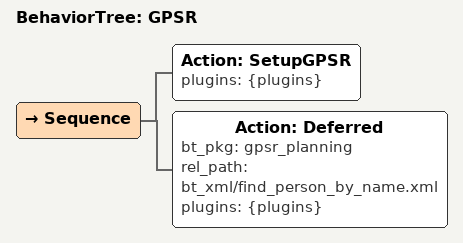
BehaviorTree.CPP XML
<root>
    <BehaviorTree ID="GPSR">
        <Sequence>
            <Action ID="SetupGPSR" plugins="{plugins}"/>
            <Action ID="Deferred" bt_pkg="gpsr_planning" rel_path="bt_xml/find_person_by_name.xml" plugins="{plugins}"/>
        </Sequence>
    </BehaviorTree>
</root>
